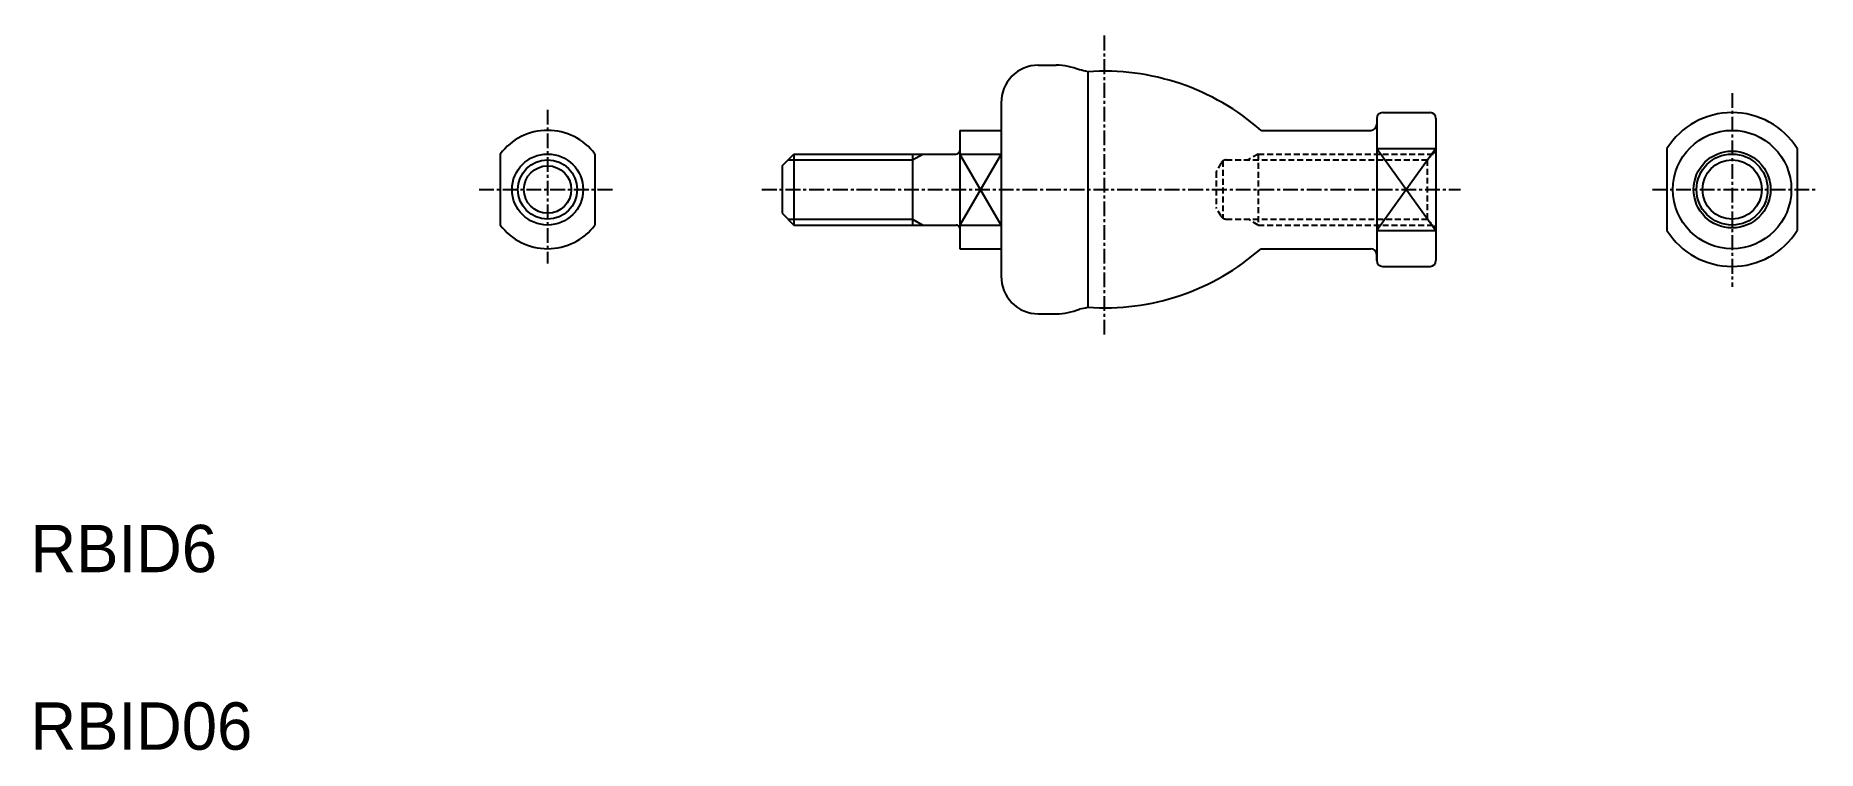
# Model space of a CAD drawing. Extents: x 22 to 173, y 128 to 188.
import ezdxf

# ---------------------------------------------------------------- set-up
doc = ezdxf.new("R2010")
doc.units = 0
doc.linetypes.add('CENTER', pattern=[2, 1.25, -0.25, 0.25, -0.25])
doc.linetypes.add('DASHED', pattern=[0.75, 0.5, -0.25])
doc.layers.get('0').update_dxf_attribs({"linetype": 'CONTINUOUS'})
doc.layers.add('CENTER', color=1, linetype='CENTER')

msp = doc.modelspace()

# ---------------------------------------------------------------- linework, layer by layer
at = {"color": 7, "linetype": 'CONTINUOUS'}
for p, q in [((106.97, 185.86), (108.49, 185.86)), ((111.15, 185.31), (111.15, 165.41)), ((103.85, 182.75), (103.85, 167.98)), ((135.55, 181.36), (135.55, 169.36)), ((135.55, 181.36), (135.55, 180.86)), ((136.05, 181.86), (140.05, 181.86)), ((140.55, 181.36), (140.55, 169.36)), ((100.35, 180.36), (100.35, 170.36)), ((100.35, 180.36), (103.85, 180.36)), ((125.78, 180.36), (135.05, 180.36)), ((61.55, 178.36), (61.55, 172.36)), ((69.55, 178.36), (69.55, 172.36)), ((85.35, 177.36), (86.35, 178.36)), ((86.35, 178.36), (86.35, 172.36)), ((86.35, 178.36), (100.05, 178.36)), ((96.35, 178.36), (96.35, 172.36)), ((100.35, 178.36), (103.85, 178.36)), ((135.55, 178.83), (140.55, 178.83)), ((160.05, 178.83), (160.05, 171.9)), ((171.05, 178.83), (171.05, 171.9)), ((85.35, 177.36), (85.35, 173.36)), ((85.35, 173.36), (86.35, 172.36)), ((86.35, 172.36), (100.05, 172.36)), ((100.35, 172.36), (103.85, 172.36)), ((135.55, 171.9), (140.55, 171.9)), ((100.35, 170.36), (103.85, 170.36)), ((125.78, 170.36), (135.05, 170.36)), ((135.55, 169.36), (135.55, 169.86)), ((136.05, 168.86), (140.05, 168.86)), ((106.97, 164.86), (108.49, 164.86))]:
    msp.add_line(p, q, dxfattribs=at)
at = {"color": 3, "linetype": 'CONTINUOUS'}
for p, q in [((85.85, 177.86), (96.35, 177.86)), ((96.35, 177.86), (97.22, 178.36)), ((103.85, 172.36), (100.35, 178.36)), ((103.85, 178.36), (100.35, 172.36)), ((135.55, 178.83), (140.55, 171.9)), ((140.55, 178.83), (135.55, 171.9)), ((85.85, 172.86), (96.35, 172.86)), ((96.35, 172.86), (97.22, 172.36))]:
    msp.add_line(p, q, dxfattribs=at)
at = {"color": 3, "linetype": 'DASHED'}
for p, q in [((122.41, 177.61), (121.98, 176.86)), ((122.55, 177.77), (122.55, 172.96)), ((122.84, 177.86), (139.8, 177.86)), ((125.55, 178.36), (124.69, 177.86)), ((125.55, 178.36), (125.55, 172.36)), ((125.55, 178.36), (140.3, 178.36)), ((139.8, 177.86), (140.55, 178.61)), ((139.8, 177.86), (139.8, 172.86)), ((121.98, 176.86), (121.98, 173.86)), ((122.41, 173.11), (121.98, 173.86)), ((122.84, 172.86), (139.8, 172.86)), ((125.55, 172.36), (124.69, 172.86)), ((125.55, 172.36), (140.3, 172.36)), ((139.8, 172.86), (140.55, 172.11))]:
    msp.add_line(p, q, dxfattribs=at)
at = {"color": 7, "linetype": 'CONTINUOUS'}
for centre, radius in [((165.55, 175.36), 5), ((65.55, 175.36), 3), ((165.55, 175.36), 3.25), ((165.55, 175.36), 2.5), ((65.55, 175.36), 2)]:
    msp.add_circle(centre, radius, dxfattribs=at)
at = {"color": 3, "linetype": 'CONTINUOUS'}
for centre, radius in [((65.55, 175.36), 2.5), ((165.55, 175.36), 3)]:
    msp.add_circle(centre, radius, dxfattribs=at)
at = {"color": 7, "linetype": 'CONTINUOUS'}
for centre, radius, start, end in [((106.97, 182.74), 3.12, 90, 181.1052), ((108.49, 180.86), 5, 66.9258, 90), ((109.76, 180.51), 5, 73.8753, 82.0835), ((112.55, 165.36), 20, 48.5904, 94.014), ((135.05, 180.86), 0.5, 270, 0), ((136.05, 181.36), 0.5, 90, 180), ((140.05, 181.36), 0.5, 0, 90), ((165.55, 175.36), 6.5, 32.2042, 147.7958), ((65.55, 175.36), 5, 36.8699, 143.1301), ((100.05, 178.66), 0.3, 270, 0), ((65.55, 175.36), 5, 216.8699, 323.1301), ((100.05, 172.06), 0.3, 359.9999, 89.9999), ((165.55, 175.36), 6.5, 212.2042, 327.7958), ((112.55, 185.36), 20, 265.986, 311.4096), ((135.05, 169.86), 0.5, 359.9999, 89.9999), ((136.05, 169.36), 0.5, 180, 270), ((140.05, 169.36), 0.5, 270, 359.9999), ((106.97, 167.98), 3.12, 178.8948, 269.9999), ((108.49, 169.86), 5, 270, 293.0741), ((109.76, 170.22), 5, 277.9165, 286.1247), ((109.76, 170.22), 5, 277.9161, 286.1242)]:
    msp.add_arc(centre, radius, start, end, dxfattribs=at)
at = {"color": 3, "linetype": 'DASHED'}
for centre, start, end in [((122.84, 177.36), 90, 150.0001), ((122.84, 173.36), 209.9999, 270)]:
    msp.add_arc(centre, 0.5, start, end, dxfattribs=at)
at = {"layer": 'CENTER', "color": 1, "linetype": 'CENTER'}
for p, q in [((112.55, 188.36), (112.55, 163.03)), ((65.55, 182.1), (65.55, 169.1)), ((165.55, 183.5), (165.55, 167.15)), ((59.77, 175.36), (71.17, 175.36)), ((83.64, 175.36), (142.63, 175.36)), ((158.82, 175.36), (172.75, 175.36))]:
    msp.add_line(p, q, dxfattribs=at)

# ---------------------------------------------------------------- texts
at = {"color": 7, "linetype": 'CONTINUOUS'}
for s, p in [('RBID6', (21.89, 143.03)), ('RBID06', (21.89, 128.03))]:
    msp.add_text(s, height=4, dxfattribs=at).set_placement(p)

doc.saveas('drawing.dxf')
